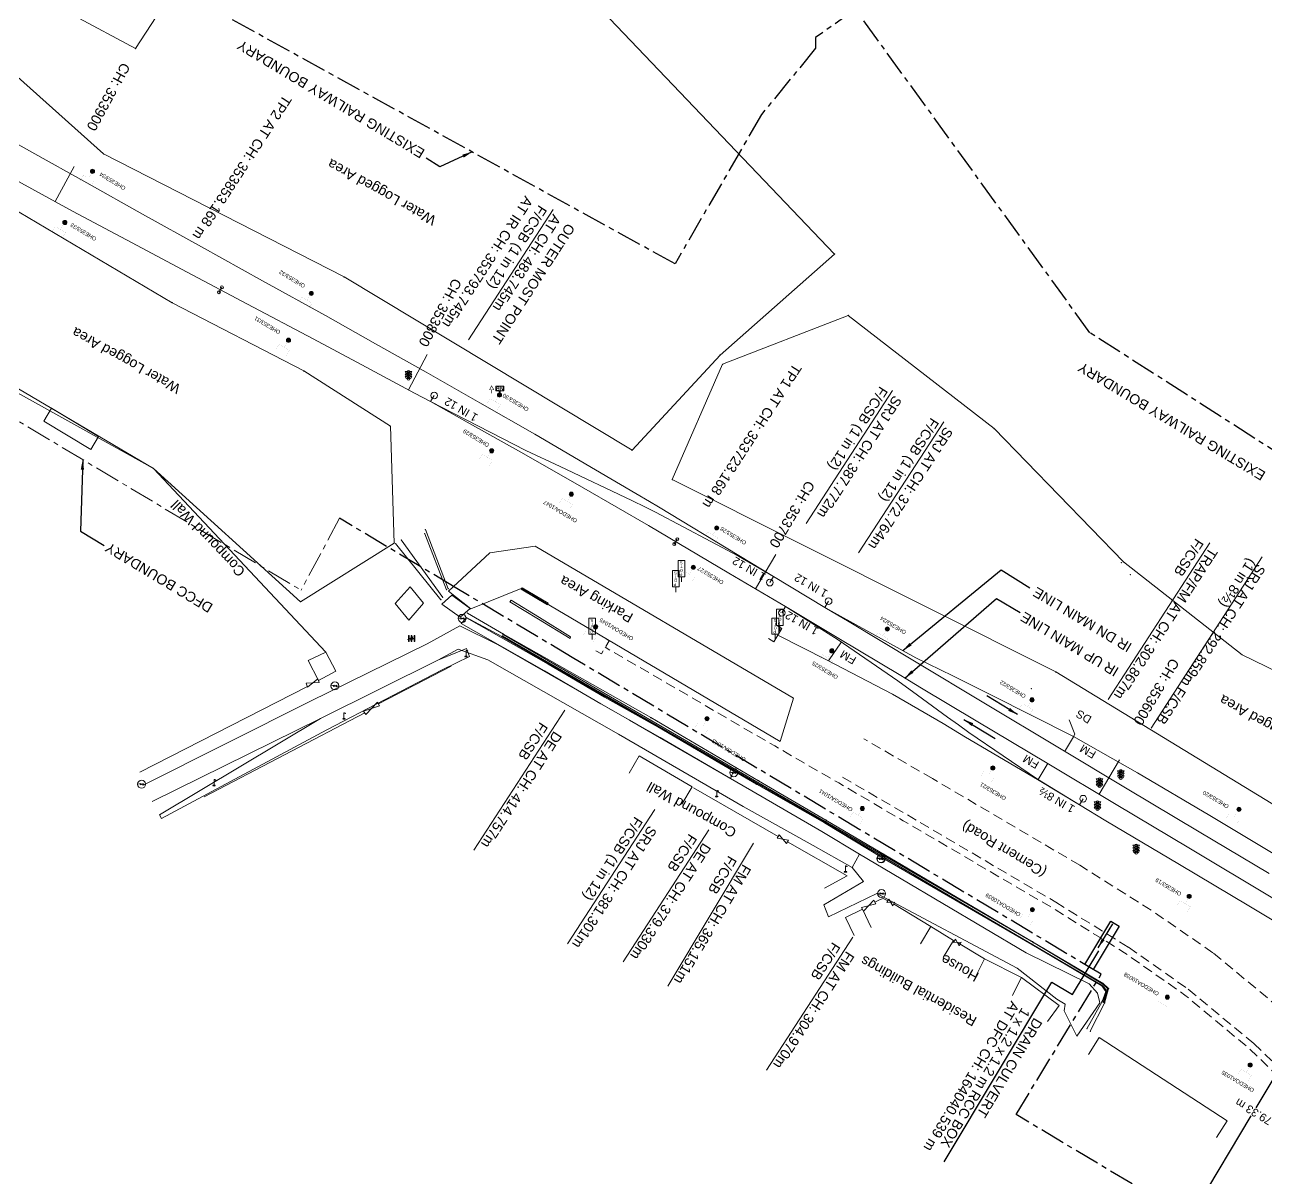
# Model space of a CAD drawing. Header units: metres. Extents: x 593168 to 611286, y 3401475 to 3412398.
# Drawn here: x 599346.1 to 599656.3, y 3408401 to 3408689.2 of the extents above; entities that cross this region are included whole.
import ezdxf
from ezdxf.enums import TextEntityAlignment as Align

# ---------------------------------------------------------------- set-up
doc = ezdxf.new("R2010")
doc.units = ezdxf.units.M
doc.header["$MEASUREMENT"] = 0
doc.linetypes.add('CENTER', pattern=[2, 1.25, -0.25, 0.25, -0.25])
doc.linetypes.add('DASHED', pattern=[0.75, 0.5, -0.25])
doc.layers.get('Defpoints').update_dxf_attribs({"lineweight": 0})
for name, color, linetype, lineweight in [('Compound Wall', 251, 'Continuous', 0), ('Culvert Parapet', 7, 'Continuous', 0), ('DFCC', 6, 'Continuous', 0), ('DFCC BOUNDARY', 6, 'CENTER', 0), ("DORAHA STN. SRJ's", 251, 'Continuous', 0), ('Drain Bottom', 5, 'Continuous', 0), ('Drain Top', 5, 'Continuous', 0), ('Electric Pole', 251, 'Continuous', 0), ('Exg track', 7, 'Continuous', 0), ("EXG. TP CH's", 7, 'Continuous', 0), ('Existing IR Chainage', 7, 'Continuous', 0), ('Existing IR Track', 7, 'Continuous', 0), ('Footpath', 251, 'Continuous', 0), ('Gate', 251, 'Continuous', 0), ('Govt buliding', 251, 'Continuous', 0), ('Lamp_Post', 251, 'Continuous', 0), ('Name Board', 251, 'Continuous', 0), ('OHE MAST', 8, 'Continuous', 0), ('OHE MAST TEXT', 8, 'Continuous', 0), ('Parking Area', 251, 'Continuous', 0), ('Residential Building Pucca', 251, 'Continuous', 0), ('Residential Building Semipucca', 251, 'Continuous', 0), ('SH.NOS', 251, 'Continuous', 0), ('Sign Board', 251, 'Continuous', 0), ('SRJ13A', 251, 'Continuous', 0), ('STOP', 251, 'Continuous', 0), ('Subroad Edge', 34, 'Continuous', 0), ('Text1', 251, 'Continuous', 0), ('Transformer', 251, 'Continuous', 0), ('Water Logged Area', 5, 'Continuous', 0), ('Wing Wall', 7, 'Continuous', 0)]:
    doc.layers.add(name, color=color, linetype=linetype, lineweight=lineweight)
doc.layers.add('DRAIN CULVERT', color=1, linetype='Continuous')
doc.layers.add('Existing Railway Boundary', color=7, linetype='CENTER')
doc.styles.add('CUT-FILL', font='cut-fill.shx', dxfattribs={"height": 2})
doc.styles.add('NB', font='swissbo.ttf', dxfattribs={"height": 1.5})
doc.styles.get("Standard").update_dxf_attribs({"font": 'arial.ttf'})
doc.styles.add('Style-Arial', font='arial.ttf')
doc.dimstyles.new('ISO-25', dxfattribs={"dimtxt": 2.5, "dimasz": 2.5, "dimexe": 1.25, "dimexo": 0.625, "dimtad": 1, "dimtxsty": 'Standard', "dimcen": 2.5, "dimadec": 0, "dimazin": 0, "dimtfac": 1, "dimtmove": 0, "dimatfit": 3, "dimfxl": 1, "dimarcsym": 0})
doc.dimstyles.get("Standard").update_dxf_attribs({"dimtxt": 2.5, "dimasz": 0.18, "dimexe": 0.18, "dimexo": 0.0625, "dimgap": 0.09, "dimtad": 0, "dimtih": 1, "dimtoh": 1, "dimdec": 3, "dimzin": 0, "dimdsep": 46, "dimtxsty": 'Standard', "dimcen": 0.09, "dimaunit": 1, "dimadec": 4, "dimazin": 0, "dimtfac": 1, "dimtdec": 3, "dimtofl": 0, "dimtmove": 0, "dimatfit": 3, "dimfxl": 1, "dimtolj": 1, "dimtzin": 0, "dimarcsym": 0})

# ---------------------------------------------------------------- blocks, each defined once
blk = doc.blocks.new('GT')
at = {"layer": 'Gate'}
for p, q in [((-0.5, -0.5), (-0.5, 0.5)), ((-0.5, 0.5), (0.5, -0.5)), ((0.5, 0.5), (0.5, -0.5))]:
    blk.add_line(p, q, dxfattribs=at)
blk.add_lwpolyline([(0.5, 0.5), (-0.5, -0.5)], dxfattribs=at)
blk = doc.blocks.new('EP')
blk.add_hatch(color=8).paths.add_polyline_path([(-0.21, -0.05), (-0.21, 0.16), (-0.93, -0.01), (-0.31, 0.07), (-0.31, -0.19), (0.31, 0), (0.31, -0.24), (0.94, -0.01), (0.41, -0.1), (0.43, 0.15)])
at = {"color": 8}
for p, q in [((-0.93, -0.01), (-0.21, 0.16)), ((-0.31, 0.07), (-0.93, -0.01)), ((-0.31, -0.19), (-0.31, 0.07)), ((0.31, 0), (-0.31, -0.19)), ((-0.21, 0.16), (-0.21, -0.05)), ((-0.21, -0.05), (0.43, 0.15)), ((0.31, -0.24), (0.31, 0)), ((0.43, 0.15), (0.41, -0.1)), ((0.94, -0.01), (0.31, -0.24)), ((0.41, -0.1), (0.94, -0.01))]:
    blk.add_line(p, q, dxfattribs=at)
blk.add_circle((0, 0), 1, dxfattribs=at)
blk = doc.blocks.new('LP')
for points in [[(0, 0), (0, 1.5)], [(0.25, 1.35), (0.44, 1.35)]]:
    blk.add_lwpolyline(points)
for centre, radius, start, end in [((0.07, 0.99), 0.519, 57.6425, 97.3165), ((0.34, 1.33), 0.094, 11.7012, 168.0476)]:
    blk.add_arc(centre, radius, start, end)
at = {"extrusion": (0, 0, -1)}
blk.add_ellipse((0, 0.01), major_axis=(0.308, 0), ratio=0.400495, dxfattribs=at)
blk.add_ellipse((0.35, 1.36), major_axis=(0.0017, 0.0438), ratio=0.461056, start_param=1.74022, end_param=4.575836)
blk = doc.blocks.new('NB')
for p, q in [((-0.98, 0.82), (-0.98, 1.98)), ((-0.98, 1.98), (0.98, 1.98)), ((-0.98, 0.82), (0.98, 0.82)), ((-0.13, 0.82), (-0.13, 0)), ((-0.13, 0), (0.13, 0)), ((0.13, 0.82), (0.13, 0)), ((0.98, 1.98), (0.98, 0.82))]:
    blk.add_line(p, q)
at = {"style": 'NB', "width": 1.025371}
blk.add_text('NB', height=0.988, rotation=180, dxfattribs=at).set_placement((0, 1.39), align=Align.MIDDLE)
blk = doc.blocks.new('SIG')
for color, points in [(1, [(-0.22, 0.42, 0.180295), (-0.01, 0.33, -0.00255), (0.01, 0.33, -0.00255), (0.02, 0.33, 0.180295), (0.23, 0.42, -0.002654), (0.25, 0.44, 0.184495), (0.33, 0.65, 1.000001), (-0.32, 0.65, 0.184495), (-0.24, 0.44, -0.002654)]), (2, [(0.23, -0.23, -0.002654), (0.25, -0.21, 0.184495), (0.33, 0.01, 1.000001), (-0.32, 0.01, 0.184495), (-0.24, -0.21, -0.002654), (-0.22, -0.23, 0.180295), (-0.01, -0.32, -0.00255), (0.01, -0.32, -0.00255), (0.02, -0.32, 0.180295)]), (3, [(0.23, -0.88, -0.002654), (0.25, -0.86, 0.184495), (0.33, -0.64, 1.000001), (-0.32, -0.64, 0.184495), (-0.24, -0.86, -0.002654), (-0.22, -0.88, 0.395599)])]:
    blk.add_hatch(color=color).paths.add_polyline_path(points)
for p, q in [((-0.31, 0.98), (-0.32, -0.9)), ((0.33, -0.9), (0.32, 0.98))]:
    blk.add_line(p, q)
for points in [[(-0.31, 0.98), (-0.81, 0.98, 0.198758), (-0.42, 0.41, 0.003814), (-0.31, 0.39, 0.003814)], [(-0.31, 0.33), (-0.81, 0.33, 0.198758), (-0.42, -0.23, 0.003727), (-0.32, -0.26, 0.003727)], [(0.32, 0.98), (0.82, 0.98, -0.198758), (0.44, 0.41, -0.003814), (0.32, 0.39, -0.003814)], [(0.32, 0.33), (0.82, 0.33, -0.198758), (0.44, -0.23, -0.003727), (0.33, -0.26, -0.003727)], [(-0.32, -0.32), (-0.81, -0.32, 0.198758), (-0.42, -0.88, 0.003639), (-0.32, -0.9)], [(0.33, -0.32), (0.82, -0.32, -0.198758), (0.44, -0.88, -0.003639), (0.33, -0.9)]]:
    blk.add_lwpolyline(points, format="xyb")
for centre, radius, start, end in [((0.01, 0.91), 0.324, 12.4049, 167.5951), ((0.01, 0.81), 0.357, 27.7578, 152.2422), ((0.01, -0.9), 0.324, 181.4572, 358.5428)]:
    blk.add_arc(centre, radius, start, end)
blk = doc.blocks.new('STOP')
at = {"layer": 'SRJ13A'}
blk.add_lwpolyline([(0.84, 5.38), (-0.84, 5.38), (-0.84, 1.32), (0.84, 1.32)], close=True, dxfattribs=at)
blk.add_lwpolyline([(0, 1.32), (0, 0)], dxfattribs=at)
at = {"layer": 'SRJ13A', "style": 'CUT-FILL'}
for s, p in [('O', (0.37, 3.27)), ('S', (0.27, 5.16)), ('T', (0.31, 4.2)), ('P', (0.13, 2.3))]:
    blk.add_text(s, height=0.739, rotation=180, dxfattribs=at).set_placement(p)
blk = doc.blocks.new('TRF')
blk.add_hatch(color=256).paths.add_polyline_path([(0.22, -0.04), (0.38, 0.42), (-0.98, -0.29), (0.02, 0.04), (-0.18, -0.39), (0.98, 0.09)])
for p, q in [((-0.69, 0.72), (-0.69, -0.72)), ((-0.52, 0.72), (-0.69, 0.72)), ((-0.52, -0.72), (-0.52, 0.72)), ((0, 0.72), (0, -0.72)), ((0.17, 0.72), (0, 0.72)), ((0.17, -0.72), (0.17, 0.72)), ((0.7, 0.72), (0.7, -0.72)), ((0.87, 0.72), (0.7, 0.72)), ((0.87, -0.72), (0.87, 0.72)), ((-0.69, -0.72), (-0.52, -0.72)), ((0, -0.72), (0.17, -0.72)), ((0.7, -0.72), (0.87, -0.72))]:
    blk.add_line(p, q)
blk.add_lwpolyline([(0.22, -0.04), (0.38, 0.42), (-0.98, -0.29), (0.02, 0.04), (-0.18, -0.39), (0.98, 0.09)], close=True)
blk = doc.blocks.new('TSB110')
at = {"layer": 'SH.NOS', "const_width": 0.132}
blk.add_lwpolyline([(-0.51, 0.84), (0.54, 0.84), (0, 1.85)], close=True, dxfattribs=at)
at = {"layer": 'SH.NOS', "const_width": 0.142}
blk.add_lwpolyline([(0, 0.84), (0, 0)], dxfattribs=at)
at = {"layer": 'SH.NOS', "style": 'CUT-FILL'}
blk.add_text('110', height=0.2, dxfattribs=at).set_placement((-0.23, 1.03))
blk = doc.blocks.new('OHE MAST')
h = blk.add_hatch(color=256)
h.dxf.hatch_style = 1
edge = h.paths.add_edge_path()
edge.add_arc((0, 0), 0.514, 0, 360)
at = {"const_width": 0.01}
for points in [[(1.5, 3.5), (1.5, 2), (-1.5, 2), (-1.5, 3.5)], [(0, 2), (0, 0)]]:
    blk.add_lwpolyline(points, dxfattribs=at)
blk.add_circle((0, 0), 0.514)
blk = doc.blocks.new('*D190')
at = {"layer": 'Defpoints', "color": 0, "linetype": 'ByBlock', "ltscale": 5, "transparency": 16777216}
for p in [(599677.84, 3408459.04), (599678.41, 3408458.7), (599637.79, 3408390.56)]:
    blk.add_point(p, dxfattribs=at)
at = {"layer": 'DFCC BOUNDARY', "color": 0, "linetype": 'ByBlock', "lineweight": -2, "ltscale": 5, "transparency": 16777216}
for p, q in [((599678.3, 3408458.76), (599677.73, 3408459.1)), ((599676.56, 3408456.89), (599653.7, 3408418.54)), ((599638.5, 3408393.04), (599652.52, 3408416.57)), ((599637.68, 3408390.62), (599637.11, 3408390.96))]:
    blk.add_line(p, q, dxfattribs=at)
at = {"layer": 'DFCC BOUNDARY', "color": 0, "linetype": 'ByBlock', "ltscale": 5, "transparency": 16777216}
for points in [[(599676.2, 3408457.1), (599676.92, 3408456.68), (599677.84, 3408459.04)], [(599638.14, 3408393.26), (599638.85, 3408392.83), (599637.22, 3408390.9)]]:
    blk.add_solid(points, dxfattribs=at)
at = {"layer": 'DFCC BOUNDARY', "color": 0, "linetype": 'ByBlock', "ltscale": 5, "transparency": 16777216, "insert": (599653.11, 3408417.56), "char_height": 2, "attachment_point": 5, "rotation": 149, "style": 'Style-Arial'}
blk.add_mtext('\\A1;79.33 m', dxfattribs=at)
blk = doc.blocks.new('TerminatorOpen_0.5')
at = {"color": 0, "linetype": 'ByBlock', "lineweight": -2}
for q in [(-1, 0.25), (-1, 0), (-1, -0.25)]:
    blk.add_line((0, 0), q, dxfattribs=at)

msp = doc.modelspace()

# ---------------------------------------------------------------- linework, layer by layer
at = {"layer": 'Compound Wall'}
for points in [[(599421.289, 3408532.4277, 261.9943), (599378.2519, 3408578.304, 261.2485), (599298.763, 3408625.1497, 261.0896)], [(599434.4887, 3408519.4588, 259.667), (599452.6433, 3408528.9043, 259.4891)], [(599374.8478, 3408502.4559, 259.685), (599416.7235, 3408523.8402, 260.1779)], [(599390.9104, 3408496.2703, 259.0442), (599431.0305, 3408517.2447, 259.668)], [(599534.3176, 3408486.3432, 259.9469), (599513.2021, 3408498.5283, 259.2391)], [(599536.675, 3408485.0229, 259.8979), (599551.582, 3408476.5278, 259.683), (599545.9157, 3408473.4537, 260.2808)], [(599558.5086, 3408469.9508, 259.854), (599559.8228, 3408470.6297, 259.555), (599560.5339, 3408470.8122, 259.3931), (599561.7134, 3408470.2708, 259.4031)], [(599563.1782, 3408469.4764, 259.0062), (599572.4361, 3408463.8165, 260.4688)], [(599579.3593, 3408459.6951, 259.754), (599585.8961, 3408455.7455, 259.815)]]:
    msp.add_polyline3d(points, dxfattribs=at)
at = {"layer": 'Culvert Parapet'}
msp.add_polyline3d([(599457.3562, 3408543.3419, 258.2174), (599454.8873, 3408541.1358, 258.1305), (599450.2965, 3408544.4249, 258.1495), (599452.7663, 3408546.6318, 258.1495)], close=True, dxfattribs=at)
at = {"layer": 'DFCC BOUNDARY', "ltscale": 5}
for p in [(599115.1914, 3408727.3307), (599424.7618, 3408565.8749)]:
    msp.add_line(p, (599415.1303, 3408547.8723), dxfattribs=at)
at = {"layer": "DORAHA STN. SRJ's", "lineweight": 13, "flags": 128}
for points in [[(599478.1216, 3408643.0205), (599456.9502, 3408610.4137)], [(599562.9073, 3408597.8052), (599541.3243, 3408564.5646)], [(599575.6877, 3408589.9485), (599554.4388, 3408557.2223)], [(599655.2946, 3408556.1978), (599627.4918, 3408513.3779)], [(599503.5236, 3408493.112), (599481.709, 3408459.5146)], [(599516.9835, 3408488.0133), (599495.5631, 3408455.023)], [(599552.9901, 3408461.2268), (599531.3851, 3408427.9522)]]:
    msp.add_lwpolyline(points, dxfattribs=at)
for points, elevation in [([(599642.1904, 3408559.7247), (599616.7911, 3408520.6063)], 260.8817), ([(599528.1334, 3408484.6446), (599506.8007, 3408448.9802)], 261.261)]:
    msp.add_lwpolyline(points, dxfattribs=dict(at, elevation=elevation))
at = {"layer": "DORAHA STN. SRJ's", "color": 88, "lineweight": 13, "flags": 128}
msp.add_lwpolyline([(599480.9936, 3408517.8819), (599458.3013, 3408482.9327)], dxfattribs=at)
at = {"layer": 'Drain Bottom'}
for points in [[(599440.1471, 3408560.4473, 258.5663), (599450.5452, 3408546.0942, 257.9595)], [(599451.4745, 3408548.0107, 257.9455), (599446.0162, 3408561.9783, 258.7593)], [(599465.3724, 3408536.4462, 257.5306), (599545.9579, 3408489.8645, 257.5786), (599597.8702, 3408459.3797, 257.6846), (599615.2453, 3408449.1306, 257.6836), (599616.4788, 3408447.8457, 257.5966), (599615.4898, 3408444.9991, 257.6146)], [(599615.6846, 3408444.8951, 257.6226), (599616.6668, 3408448.2482, 257.8825), (599615.4202, 3408449.4738, 257.7426), (599598.0821, 3408459.8205, 257.6916), (599465.5885, 3408536.8122, 257.4906)]]:
    msp.add_polyline3d(points, dxfattribs=at)
for p in [(599440.147, 3408560.447, 258.566), (599446.016, 3408561.978, 258.759), (599451.474, 3408548.011, 257.946), (599450.545, 3408546.094, 257.96), (599465.372, 3408536.446, 257.531), (599465.588, 3408536.812, 257.491), (599545.958, 3408489.865, 257.579), (599546.257, 3408490.135, 257.604), (599597.87, 3408459.38, 257.685), (599598.082, 3408459.82, 257.692), (599615.245, 3408449.131, 257.684), (599615.42, 3408449.474, 257.743), (599616.479, 3408447.846, 257.597), (599616.667, 3408448.248, 257.883), (599615.49, 3408444.999, 257.615), (599615.685, 3408444.895, 257.623)]:
    msp.add_point(p, dxfattribs=at)
at = {"layer": 'DRAIN CULVERT'}
msp.add_lwpolyline([(599613.0377, 3408453.1291), (599610.9779, 3408454.361), (599617.444, 3408465.181), (599619.5037, 3408463.9492)], close=True, dxfattribs=at)
msp.add_lwpolyline([(599575.8413, 3408405.0484), (599602.6972, 3408449.9543), (599607.8839, 3408446.8524), (599614.4061, 3408457.758)], dxfattribs=at)
at = {"layer": 'Drain Top'}
for points in [[(599446.1773, 3408563.0495, 259.3271), (599451.8883, 3408548.2647, 258.0275)], [(599450.0608, 3408545.5076, 258.2284), (599438.7473, 3408559.5484, 259.0132)], [(599611.4744, 3408438.2826, 258.3564), (599615.2617, 3408445.1461, 258.1854), (599616.1695, 3408447.6233, 258.2734), (599615.158, 3408449.0627, 258.1405), (599597.7171, 3408459.3518, 258.1575), (599560.2511, 3408481.1239, 258.2284), (599545.8711, 3408489.7951, 257.9055), (599528.89, 3408499.3803, 258.3194), (599501.6509, 3408515.2126, 258.3454), (599465.3162, 3408536.3334, 258.1105), (599456.1652, 3408541.2618, 258.2564)], [(599456.706, 3408542.161, 258.2684), (599465.667, 3408536.924, 258.1455), (599502.479, 3408516.0425, 258.3214), (599529.4195, 3408500.291, 258.3414), (599546.243, 3408490.4387, 258.1495), (599597.9108, 3408460.0321, 258.1645), (599615.5205, 3408449.6252, 258.2264), (599616.87, 3408448.3542, 258.2774), (599615.8763, 3408444.7204, 258.1784), (599612.3091, 3408437.6894, 258.3424)]]:
    msp.add_polyline3d(points, dxfattribs=at)
for p in [(599446.177, 3408563.05, 259.327), (599438.747, 3408559.548, 259.013), (599451.888, 3408548.265, 258.027), (599450.061, 3408545.508, 258.228), (599456.165, 3408541.262, 258.256), (599456.706, 3408542.161, 258.268), (599465.316, 3408536.333, 258.11), (599465.667, 3408536.924, 258.145), (599502.479, 3408516.043, 258.321), (599501.651, 3408515.213, 258.345), (599528.89, 3408499.38, 258.319), (599529.419, 3408500.291, 258.341), (599545.871, 3408489.795, 257.906), (599546.243, 3408490.439, 258.149), (599560.743, 3408481.877, 258.243), (599560.251, 3408481.124, 258.228), (599597.717, 3408459.352, 258.157), (599597.911, 3408460.032, 258.164), (599615.158, 3408449.063, 258.14), (599615.521, 3408449.625, 258.226), (599616.87, 3408448.354, 258.277), (599615.262, 3408445.146, 258.185), (599615.876, 3408444.72, 258.178), (599616.169, 3408447.623, 258.273), (599611.474, 3408438.283, 258.356), (599612.309, 3408437.689, 258.342)]:
    msp.add_point(p, dxfattribs=at)
at = {"layer": 'Exg track'}
for p, q in [((599447.44, 3408594.9946), (599448.3647, 3408596.549)), ((599533.1528, 3408551.336), (599532.2281, 3408549.7816)), ((599546.0093, 3408543.5945), (599546.934, 3408545.1489)), ((599536.1728, 3408543.7746), (599535.2481, 3408542.2202)), ((599609.6002, 3408494.2352), (599610.5249, 3408495.7896))]:
    msp.add_line(p, q, dxfattribs=at)
at = {"layer": 'Exg track', "const_width": 0.3, "elevation": 261.261}
msp.add_lwpolyline([(599546.8943, 3408530.2287), (599550.1152, 3408534.9192)], dxfattribs=at)
at = {"layer": 'Exg track'}
msp.add_lwpolyline([(599607.7693, 3408510.724), (599608.441, 3408511.8751), (599607.0391, 3408515.5086)], dxfattribs=at)
at = {"layer": 'Exg track', "const_width": 0.3}
for points in [[(599608.1331, 3408511.2838), (599605.9439, 3408507.6302)], [(599599.2944, 3408500.598), (599601.6603, 3408504.5488)]]:
    msp.add_lwpolyline(points, dxfattribs=at)
at = {"layer": 'Exg track'}
for centre in [(599448.3647, 3408596.549), (599532.2281, 3408549.7816), (599546.934, 3408545.1489), (599535.2481, 3408542.2202), (599610.5249, 3408495.7896)]:
    msp.add_circle(centre, 0.8325, dxfattribs=at)
at = {"layer": "EXG. TP CH's", "color": 7, "lineweight": 0, "flags": 128}
for points in [[(599394.6081, 3408622.3555), (599395.3491, 3408623.5488)], [(599508.3546, 3408559.4097), (599509.0956, 3408560.603)]]:
    msp.add_lwpolyline(points, dxfattribs=at)
at = {"layer": "EXG. TP CH's", "color": 7, "lineweight": 0}
for centre in [(599394.6081, 3408622.3555), (599395.3491, 3408623.5488), (599508.3546, 3408559.4097), (599509.0956, 3408560.603)]:
    msp.add_circle(centre, 0.375, dxfattribs=at)
at = {"layer": 'Existing IR Chainage', "color": 7, "linetype": 'Continuous', "lineweight": 13, "flags": 128}
for points in [[(599358.477, 3408653.7952), (599353.6908, 3408645.015)], [(599446.6472, 3408606.7814), (599441.9299, 3408597.964)], [(599533.7407, 3408556.8178), (599528.6614, 3408548.2038)], [(599619.6175, 3408505.4674), (599614.4877, 3408496.8834)]]:
    msp.add_lwpolyline(points, dxfattribs=at)
at = {"layer": 'Existing IR Track', "color": 0, "lineweight": 15, "flags": 128}
for points in [[(599656.9633, 3408477.1015), (599639.5278, 3408487.5411), (599621.5529, 3408498.2775), (599604.1675, 3408508.6946), (599586.1057, 3408519.5198), (599568.3773, 3408530.1666), (599552.0719, 3408539.9833), (599546.0093, 3408543.5945), (599533.1528, 3408551.336), (599524.5219, 3408556.5784), (599504.4404, 3408568.6848), (599502.2009, 3408570.0191), (599498.7578, 3408572.0834), (599488.677, 3408577.9954), (599473.5497, 3408586.8669), (599459.7562, 3408594.7344), (599446.396, 3408602.4029), (599433.7316, 3408609.4826), (599421.2026, 3408616.5346), (599405.4988, 3408625.2284), (599390.223, 3408633.6853), (599375.548, 3408641.8545), (599361.5718, 3408649.6346), (599347.8801, 3408657.3091), (599335.1896, 3408664.4232)], [(599657.8892, 3408470.9373), (599636.9148, 3408483.4769), (599618.7707, 3408494.3239), (599601.5212, 3408504.632), (599583.8092, 3408515.2386), (599570.1115, 3408523.4322), (599567.1023, 3408525.26), (599564.942, 3408526.541), (599549.4772, 3408535.8165), (599536.1728, 3408543.7746), (599522.0191, 3408552.1205), (599501.8965, 3408564.057), (599485.7512, 3408573.3783), (599470.8212, 3408581.997), (599456.663, 3408589.8676), (599447.44, 3408594.9946), (599443.4762, 3408597.1367), (599430.3481, 3408604.1604), (599418.1278, 3408610.6984), (599401.7684, 3408619.3581), (599386.6887, 3408627.3403), (599371.485, 3408635.4619), (599358.0551, 3408642.636), (599343.5804, 3408650.5262)]]:
    msp.add_lwpolyline(points, dxfattribs=at)
at = {"layer": 'Existing IR Track', "color": 0, "flags": 128}
for points in [[(599533.1528, 3408551.336), (599524.406, 3408556.3838), (599503.6953, 3408567.3802), (599501.1456, 3408568.6038), (599497.788, 3408570.3163), (599479.8385, 3408578.7865), (599471.3208, 3408582.8094), (599447.44, 3408594.9946)], [(599609.6002, 3408494.2352), (599599.1521, 3408500.6859), (599581.9698, 3408512.3616), (599579.3829, 3408514.2282), (599576.6133, 3408516.1948), (599569.1561, 3408521.6902), (599564.1977, 3408525.2489), (599549.315, 3408535.4687), (599536.1728, 3408543.7746)], [(599659.6814, 3408481.0884), (599642.1912, 3408491.5622), (599624.0845, 3408502.2807), (599608.1052, 3408511.2996), (599587.5033, 3408521.7312), (599577.9487, 3408526.455), (599568.744, 3408531.007), (599546.0093, 3408543.5945)], [(599531.906, 3408535.826), (599533.2458, 3408535.0233), (599535.2177, 3408538.3145), (599533.8779, 3408539.1172)], [(599668.3966, 3408459.0797), (599651.8966, 3408469.004), (599634.5941, 3408479.3377), (599616.2299, 3408490.2593), (599609.6002, 3408494.2352), (599599.1097, 3408500.6146), (599581.1574, 3408511.1743), (599575.542, 3408514.5524), (599562.9181, 3408521.911), (599546.3897, 3408530.4906), (599534.2317, 3408536.6689)]]:
    msp.add_lwpolyline(points, dxfattribs=at)
at = {"layer": 'Existing IR Track', "color": 0, "linetype": 'DASHED', "ltscale": 5, "flags": 128}
for points in [[(599488.8092, 3408532.7667), (599490.1489, 3408531.964), (599492.1208, 3408535.2552), (599490.7811, 3408536.0579)], [(600300.9941, 3408082.3917), (600280.6872, 3408091.1888), (600278.194, 3408092.197), (600275.4645, 3408093.2597), (600259.8356, 3408100.2013), (600244.9725, 3408108.5287), (600217.7499, 3408124.797), (600195.4514, 3408138.2511), (600177.9328, 3408148.4846), (600159.1489, 3408158.3834), (600139.3863, 3408168.0445), (600121.5005, 3408176.271), (600103.4945, 3408184.3792), (600085.5503, 3408192.4555), (600068.2262, 3408200.1721), (600044.0212, 3408211.0553), (600024.1862, 3408220.0175), (600004.0911, 3408229.1691), (599986.1424, 3408237.2709), (599968.0807, 3408245.4461), (599948.2324, 3408254.4952), (599909.4774, 3408276.0415), (599891.8619, 3408285.7167), (599873.0778, 3408294.3827), (599855.3291, 3408302.1459), (599838.3999, 3408309.725), (599821.0558, 3408317.7999), (599803.6602, 3408326.1886), (599786.4958, 3408334.8279), (599768.6698, 3408343.7482), (599750.442, 3408353.5777), (599744.6879, 3408357.0053), (599724.0956, 3408370.2137), (599704.7053, 3408384.0115), (599686.8914, 3408399.2996), (599669.2958, 3408416.597), (599652.1152, 3408433.2776), (599635.9553, 3408446.7247), (599620.8413, 3408457.3073), (599602.7895, 3408468.5208), (599565.5836, 3408490.2766), (599549.4534, 3408499.7086), (599533.478, 3408508.9593), (599491.1348, 3408533.6096)]]:
    msp.add_lwpolyline(points, dxfattribs=at)
at = {"layer": 'Existing Railway Boundary', "ltscale": 5}
for points in [[(600068.3432, 3408361.2078), (600130.6112, 3408459.8878), (599836.1292, 3408634.1143), (599768.1577, 3408518.5779), (599661.815, 3408580.4349), (599612.2027, 3408612.2329), (599553.6452, 3408693.0476), (599543.655, 3408685.9527), (599543.655, 3408683.2921), (599530.154, 3408666.7376), (599508.5547, 3408629.4251), (598272.8019, 3409311.3517), (598226.2603, 3409339.3887), (598151.2488, 3409384.2728), (597917.699, 3409525.8316), (597735.9935, 3409630.0193), (597672.2472, 3409669.316)], [(599936.2222, 3408204.7154), (599918.8408, 3408185.4773), (599771.2804, 3408274.0123), (599785.0232, 3408302.5983), (599708.5849, 3408348.2622), (599593.7586, 3408416.8589), (599615.059, 3408451.9179), (599554.734, 3408488.0427), (599482.8847, 3408531.0687), (599453.6679, 3408548.5649), (599424.7618, 3408565.8749)]]:
    msp.add_lwpolyline(points, dxfattribs=at)
at = {"layer": 'Footpath'}
for points in [[(599455.1327, 3408539.5576, 258.0385), (599456.4526, 3408540.9512, 257.9955), (599476.8728, 3408529.4358, 257.8985), (599490.9425, 3408521.1497, 257.8705), (599505.6525, 3408512.9396, 257.9525), (599523.1662, 3408502.6273, 258.0235), (599522.4525, 3408500.8116, 257.9525), (599504.8241, 3408511.0563, 257.9735), (599490.064, 3408519.4532, 257.9855), (599475.9669, 3408527.7416, 257.9595)], [(599379.7298, 3408491.7236, 258.0945), (599420.0024, 3408515.8166, 257.9755), (599449.3132, 3408530.4111, 257.9685), (599456.4339, 3408533.2893, 257.9745), (599457.1988, 3408531.2878, 258.0625), (599450.4167, 3408527.9522, 257.9655), (599421.5819, 3408513.0243, 257.9885), (599380.2541, 3408490.8484, 258.0735)], [(599546.9215, 3408466.2855, 257.8955), (599558.9834, 3408472.1104, 258.0325), (599594.0446, 3408453.4293, 258.0925), (599603.9488, 3408445.7338, 258.0715), (599606.0499, 3408444.4638, 258.1085), (599605.7934, 3408442.8143, 258.1095), (599608.9696, 3408436.4799, 258.0965), (599614.6808, 3408444.7601, 257.9925), (599614.0898, 3408447.2126, 258.0195), (599611.9955, 3408449.4884, 258.0425), (599596.2739, 3408457.3038, 258.1235), (599554.6393, 3408481.9014, 258.0145), (599552.8278, 3408478.6307, 258.0405), (599555.6709, 3408475.0931, 258.0345), (599545.7212, 3408469.2826, 257.8845)]]:
    msp.add_polyline3d(points, close=True, dxfattribs=at)
at = {"layer": 'Govt buliding'}
msp.add_polyline3d([(599442.0114, 3408540.4354, 260.2878), (599445.7284, 3408544.6179, 260.3128), (599442.3884, 3408548.7448, 260.4708), (599438.6713, 3408544.5622, 260.4708)], close=True, dxfattribs=at)
at = {"layer": 'Parking Area'}
msp.add_polyline3d([(599451.965, 3408547.6284, 258.2194), (599457.5473, 3408543.2176, 258.2144), (599470.1478, 3408548.3368, 258.4894), (599534.8024, 3408510.0624, 258.8503), (599538.1948, 3408520.8829, 258.6333), (599473.6157, 3408558.8839, 258.5663), (599462.2747, 3408557.2154, 258.6353), (599451.965, 3408547.6284, 258.2194)], dxfattribs=at)
at = {"layer": 'Residential Building Pucca'}
msp.add_polyline3d([(599352.7835, 3408593.3376, 265.0464), (599364.4841, 3408586.283, 264.9085), (599362.5613, 3408583.0622, 264.9745), (599350.8601, 3408590.1172, 264.9745)], close=True, dxfattribs=at)
for points in [[(599497.0702, 3408502.1657, 261.8784), (599499.5974, 3408506.4783, 261.8784), (599512.8287, 3408498.7249, 260.1609), (599510.3015, 3408494.4122, 260.1609)], [(599553.3273, 3408461.6119, 260.8307), (599551.1633, 3408466.1177, 260.8307), (599555.3818, 3408468.1436, 260.8787), (599557.5457, 3408463.6377, 260.8787)], [(599569.8633, 3408459.531, 260.4688), (599572.4361, 3408463.8165, 260.4688), (599578.1564, 3408460.3823, 260.4888), (599575.5836, 3408456.0967, 260.4888)], [(599583.6441, 3408451.283, 259.815), (599585.8961, 3408455.7455, 259.815), (599595.0879, 3408451.107, 262.6921), (599592.836, 3408446.6444, 262.6921)], [(599592.8738, 3408446.7192, 262.6921), (599595.0884, 3408451.1079, 262.6911), (599604.5692, 3408444.1494, 262.5842), (599601.6116, 3408440.1197, 262.5842)], [(599611.8374, 3408431.8914, 260.1489), (599614.5623, 3408436.0819, 260.1489), (599646.5445, 3408415.2845, 262.4272), (599643.8195, 3408411.094, 262.4272)]]:
    msp.add_polyline3d(points, dxfattribs=at)
at = {"layer": 'Residential Building Semipucca'}
msp.add_polyline3d([(599421.289, 3408532.4277, 261.9943), (599423.7859, 3408527.6183, 260.3768), (599419.4772, 3408525.2871, 260.1399), (599416.8714, 3408530.3061, 260.1399)], close=True, dxfattribs=at)
at = {"layer": 'Subroad Edge', "color": 88, "linetype": 'DASHED', "ltscale": 5}
for points in [[(599659.4551, 3408443.6351), (599642.9627, 3408457.2755), (599627.5012, 3408467.9582), (599609.6979, 3408479.1629), (599572.8723, 3408500.8047), (599555.7324, 3408510.7522)], [(599550.4214, 3408501.1523), (599566.6123, 3408491.7216), (599603.6963, 3408469.9173), (599621.8631, 3408458.6601), (599636.7971, 3408448.1564), (599653.1923, 3408434.5979), (599670.6024, 3408417.7067)]]:
    msp.add_lwpolyline(points, dxfattribs=at)
at = {"layer": 'Subroad Edge'}
for points in [[(599375.6489, 3408499.1285, 258.1415), (599417.3082, 3408520.1066, 258.0625), (599446.6537, 3408534.4992, 258.1045), (599454.755, 3408538.9406, 258.0365), (599464.1846, 3408534.3462, 258.0005), (599497.1797, 3408515.385, 258.0345), (599527.7427, 3408497.768, 258.0985), (599545.2144, 3408487.5516, 258.0285), (599554.6393, 3408481.9014, 258.0145)], [(599377.9425, 3408495.095, 258.0985), (599420.0231, 3408515.8315, 257.9765), (599449.3132, 3408530.4111, 257.9685), (599454.3727, 3408533.1673, 257.9645), (599461.7642, 3408530.4966, 257.9945), (599494.4107, 3408511.8804, 258.0335), (599525.5541, 3408493.8046, 258.0285), (599543.0956, 3408484.0783, 258.0445), (599552.8278, 3408478.6307, 258.0405)]]:
    msp.add_polyline3d(points, dxfattribs=at)
at = {"layer": 'Water Logged Area'}
msp.add_polyline3d([(599430.3712, 3408770.0865, 258.5253), (599464.1221, 3408720.2058, 258.8792), (599548.4349, 3408631.8612, 258.4804), (599519.823, 3408606.6294, 257.3197), (599497.8158, 3408582.8559, 258.4134), (599425.888, 3408626.166, 257.6396), (599365.8019, 3408656.9002, 259.1812), (599333.0771, 3408686.1248, 260.2049), (599343.2697, 3408699.6878, 258.2714), (599373.7795, 3408683.2255, 258.2204)], close=True, dxfattribs=at)
for points in [[(599292.5385, 3408625.9591, 260.4068), (599286.4986, 3408635.468, 260.0999), (599308.645, 3408663.6695, 261.8954), (599382.9246, 3408619.7282, 258.7943), (599415.8, 3408602.6764, 259.1092), (599437.4593, 3408588.8444, 260.8227), (599438.4054, 3408559.6525, 258.9892), (599414.9679, 3408545.0183, 261.0696), (599378.2519, 3408578.304, 261.2485), (599292.5385, 3408625.9591, 260.4068)], [(599603.6667, 3408527.4479, 256.6539), (599507.8505, 3408575.5201, 257.9755), (599520.461, 3408604.3637, 257.0678), (599551.8349, 3408616.5466, 258.4284), (599588.2706, 3408588.2605, 258.1355), (599620.6015, 3408554.9479, 256.5389), (599650.2512, 3408531.748, 258.7023), (599742.9391, 3408486.7, 255.9491), (599738.2159, 3408454.3055, 256.7299), (599671.1601, 3408486.355, 256.415), (599603.6667, 3408527.4479, 256.6539)]]:
    msp.add_polyline3d(points, dxfattribs=at)
for p in [(599373.78, 3408683.226, 258.22), (599365.802, 3408656.9, 259.181), (599548.435, 3408631.861, 258.48), (599425.88, 3408626.131, 257.643), (599382.925, 3408619.728, 258.794), (599551.835, 3408616.547, 258.428), (599519.823, 3408606.629, 257.32), (599520.461, 3408604.364, 257.068), (599415.8, 3408602.676, 259.109), (599437.459, 3408588.844, 260.823), (599588.271, 3408588.261, 258.135), (599497.816, 3408582.856, 258.413), (599378.252, 3408578.304, 261.249), (599507.85, 3408575.52, 257.976), (599438.405, 3408559.653, 258.989), (599620.051, 3408554.803, 256.695), (599620.601, 3408554.948, 256.539), (599622.339, 3408551.739, 256.5), (599414.968, 3408545.018, 261.07), (599650.251, 3408531.748, 258.702), (599603.667, 3408527.448, 256.654), (599597.549, 3408523.314, 258.172)]:
    msp.add_point(p, dxfattribs=at)
at = {"layer": 'Wing Wall'}
for points in [[(599470.111, 3408548.1433, 258.4944), (599470.3903, 3408548.5088, 258.5113), (599476.8809, 3408544.6481, 259.618), (599476.7048, 3408544.2592, 259.632)], [(599467.2877, 3408544.953, 258.3494), (599467.6544, 3408545.3532, 258.4374), (599474.7338, 3408541.0454, 259.575), (599482.4726, 3408536.2202, 259.4941), (599482.369, 3408535.7951, 259.573), (599474.4668, 3408540.6484, 259.545)]]:
    msp.add_polyline3d(points, close=True, dxfattribs=at)

# ---------------------------------------------------------------- block references
at = {"layer": 'Electric Pole', "xscale": 0.9997078269552191, "yscale": 0.9997078269552191, "zscale": 0.9997078269552191}
for p in [(599455.3804, 3408540.8539, 259.638), (599423.5762, 3408523.98, 260.0359), (599523.2504, 3408502.2868, 260.7387), (599375.2811, 3408499.4099, 260.6397), (599559.9543, 3408480.8131, 261.5954), (599560.0525, 3408480.7558, 260.7857), (599560.1586, 3408472.0817, 260.4398)]:
    msp.add_blockref('EP', p, dxfattribs=at)
at = {"layer": 'Gate'}
for p, xscale, yscale, zscale, rotation in [((599418.028, 3408524.7247, 156.3202), 3.108952151133483, 0.9997078268772505, 3.108952151133483, 21.3120825912494), ((599432.7596, 3408518.3518, 156.3202), 4.106354873856295, 0.9997078268772505, 4.106354873856295, 32.31208259599093), ((599535.4963, 3408485.6831, 156.3202), 2.70193932691722, 0.9997078268772505, 2.70193932691722, 330.3120825916699), ((599556.9452, 3408469.0472, 156.3202), 3.611531937774291, 0.9997078268772511, 3.611531937774291, 30.31208259387228), ((599562.4458, 3408469.8736, 156.3202), 1.666318931917983, 0.9997078268772501, 1.666318931917983, 331.3120825915768), ((599579.0847, 3408459.8787, 156.3202), 1.658843370344494, 0.9997078268772505, 1.658843370344494, 331.3120825997976)]:
    msp.add_blockref('GT', p, dxfattribs=dict(at, xscale=xscale, yscale=yscale, zscale=zscale, rotation=rotation))
at = {"layer": 'Lamp_Post', "xscale": 0.9997078269552191, "yscale": 0.9997078269552191, "zscale": 0.9997078269552191}
for p in [(599456.3359, 3408531.3366, 259.586), (599425.8281, 3408515.7531, 259.9099), (599393.3996, 3408499.0635, 260.1549), (599518.9885, 3408496.3074, 260.2928), (599551.1552, 3408477.5108, 260.7187)]:
    msp.add_blockref('LP', p, dxfattribs=at)
at = {"layer": 'Name Board', "xscale": 0.9997078269552191, "yscale": 0.9997078269552191, "zscale": 0.9997078269552191}
msp.add_blockref('NB', (599464.7783, 3408596.8609, 263.7708), dxfattribs=at)
at = {"layer": 'OHE MAST', "rotation": 149.0208306544456}
for p in [(599363.006, 3408652.5428), (599356.1191, 3408639.7763), (599417.6752, 3408622.04), (599411.9819, 3408610.347), (599464.7016, 3408596.6413), (599462.7504, 3408582.7181), (599482.6641, 3408571.8845), (599518.9786, 3408563.4504), (599513.1243, 3408553.615), (599488.7355, 3408538.7432), (599561.6005, 3408538.1794), (599547.7498, 3408532.7212), (599597.751, 3408520.4757), (599516.5592, 3408515.768), (599587.9734, 3408503.4818), (599555.3549, 3408493.3417), (599649.4552, 3408493.1284), (599637.0229, 3408471.3648), (599597.8511, 3408468.0702), (599631.5743, 3408446.1902), (599652.2694, 3408429.2245)]:
    msp.add_blockref('OHE MAST', p, dxfattribs=at)
at = {"layer": 'Sign Board', "xscale": 0.9997078269552191, "yscale": 0.9997078269552191, "zscale": 0.9997078269552191}
for name, p in [('SIG', (599441.947, 3408601.5718, 262.7261)), ('TSB110', (599462.7372, 3408597.1156, 263.5539)), ('SIG', (599614.6217, 3408499.7698, 261.1316)), ('SIG', (599619.9244, 3408501.8036, 260.9406)), ('SIG', (599614.1103, 3408494.0205, 261.6004)), ('SIG', (599623.7813, 3408483.1708, 260.5338))]:
    msp.add_blockref(name, p, dxfattribs=at)
at = {"layer": 'STOP', "xscale": 0.9997078269552191, "yscale": 0.9997078269552191, "zscale": 0.9997078269552191}
for p in [(599510.2001, 3408549.9406, 261.7954), (599508.7352, 3408547.4053, 261.7814), (599487.8717, 3408535.5501, 258.4824), (599533.6192, 3408535.556, 261.5455), (599534.7734, 3408537.7265, 261.4355)]:
    msp.add_blockref('STOP', p, dxfattribs=at)
at = {"layer": 'Transformer', "xscale": 0.9997078269552191, "yscale": 0.9997078269552191, "zscale": 0.9997078269552191}
msp.add_blockref('TRF', (599442.6711, 3408535.8153, 260.2109), dxfattribs=at)

# ---------------------------------------------------------------- texts
at = {"layer": 'DFCC', "linetype": 'Continuous', "ltscale": 5}
msp.add_text('DFCC BOUNDARY', height=2.5, rotation=149, dxfattribs=at).set_placement((599367.2036, 3408559.9295, 613.7163), align=Align.RIGHT)
at = {"layer": "DORAHA STN. SRJ's", "lineweight": 13, "char_height": 2.5, "attachment_point": 4, "line_spacing_factor": 0.648, "style": 'Style-Arial'}
for s, insert, width, rotation in [('\\pxsm1;OUTER MOST POINT AT CH: 483.745m F/CSB (1 in 12)\\PAT IR CH: 353793.745m', (599477.3883, 3408642.5031), 38.520731, 237.004561), ('\\pxsm1;SRJ AT CH: 387.772m F/CSB (1 in 12)', (599562.2546, 3408597.4119), 38.244206, 237.004561), ('\\pxsm1;SRJ AT CH: 372.764m F/CSB (1 in 12)', (599575.0351, 3408589.5552), 38.106832, 237.004561), ('\\pxsm1;TRAP/FM AT CH: 302.867m F/CSB', (599641.4571, 3408559.2072, 260.8817), 48.267487, 237.004561), ('SRJ AT CH: 292.859m F/CSB (1 in 8½)', (599653.7425, 3408554.8764), 48.267487, 237.004561), ('\\pxsm1;{\\C88;DE AT CH: 414.757m F/CSB}', (599477.6287, 3408513.3115), 41.02848, 237.004561), ('\\pxsm1;SRJ AT CH: 381.301m F/CSB (1 in 12)', (599501.0364, 3408489.8933), 38.705719, 237.004561), ('\\pxsm1;DE AT CH: 379.330m F/CSB ', (599514.8905, 3408485.4018), 35.082825, 237.004561), ('\\pxsm1;FM AT CH: 365.151m F/CSB', (599524.8307, 3408480.031), 34.182232, 239.114245), ('\\pxsm1;FM AT CH: 304.970m F/CSB', (599550.7126, 3408458.3309), 34.84786, 237.004561)]:
    msp.add_mtext(s, dxfattribs=dict(at, insert=insert, width=width, rotation=rotation))
at = {"layer": 'DRAIN CULVERT'}
for s, p in [('AT DFC CH: 164040.539 m', (599592.5678, 3408445.4146)), ('1 x 1.2 x 1.2 m RCC BOX', (599595.2606, 3408443.7316)), ('DRAIN CULVERT', (599598.3089, 3408441.2522))]:
    msp.add_text(s, height=2.5, rotation=239.078361, dxfattribs=at).set_placement(p)
at = {"layer": 'Exg track'}
for s, p in [('1 IN 12', (599459.507, 3408591.6334, 174.9735)), ('1 IN 12', (599531.4375, 3408551.8187, 174.9735)), ('1 IN 12', (599546.9342, 3408547.6447, 174.9735)), ('1 IN 12', (599544.643, 3408538.249, 174.9735)), ('FM', (599554.0403, 3408530.9583, -520.9573)), ('DS', (599612.8421, 3408516.1578, -4.3027)), ('FM', (599599.7314, 3408504.8638, -259.9517)), ('FM', (599613.9472, 3408507.4148, -259.9517)), ('1 IN 8½', (599608.6497, 3408493.813, -173.9167))]:
    msp.add_text(s, height=2, rotation=149.797857, dxfattribs=at).set_placement(p)
at = {"layer": "EXG. TP CH's", "color": 7, "lineweight": 0, "char_height": 2.5, "attachment_point": 6, "rotation": 237, "line_spacing_factor": 0.60024, "style": 'Style-Arial'}
for s, insert in [('TP2 AT CH: 353853.168 m', (599388.914, 3408635.8632)), ('TP1 AT CH: 353723.168 m', (599516.3212, 3408568.7301))]:
    msp.add_mtext(s, dxfattribs=dict(at, insert=insert))
at = {"layer": 'Existing IR Chainage', "color": 7, "lineweight": 0, "char_height": 2.5, "attachment_point": 6, "line_spacing_factor": 0.60036, "style": 'Style-Arial'}
for s, insert, rotation in [('CH: 353900', (599362.5314, 3408662.9743), 241.405108), ('CH: 353800', (599445.468, 3408609.0249), 241.852771), ('CH: 353700', (599533.0695, 3408558.8017), 239.473887), ('CH: 353600', (599624.0319, 3408514.4789), 239.137748)]:
    msp.add_mtext(s, dxfattribs=dict(at, insert=insert, rotation=rotation))
at = {"layer": 'Existing IR Track', "color": 7, "lineweight": -3}
for s, p in [('IR DN MAIN LINE', (599598.3522, 3408547.7125)), ('IR UP MAIN LINE', (599595.2383, 3408541.5287))]:
    msp.add_text(s, height=2.5, rotation=149, dxfattribs=at).set_placement(p, align=Align.MIDDLE_RIGHT)
at = {"layer": 'Existing Railway Boundary', "linetype": 'Continuous', "ltscale": 5}
for p in [(599400.1964, 3408685.4852, 613.7163), (599610.2579, 3408604.9679, 613.7163)]:
    msp.add_text('EXISTING RAILWAY BOUNDARY', height=2.5, rotation=149, dxfattribs=at).set_placement(p, align=Align.RIGHT)
at = {"layer": 'OHE MAST TEXT'}
for s, p in [('OHE353/34', (599371.415, 3408648.6131, 264.25)), ('OHE353/33', (599364.1525, 3408635.9438, 264.758)), ('OHE353/32', (599416.2799, 3408624.1929, 263.012)), ('OHE353/31', (599410.0797, 3408612.6265, 264.704)), ('OHE353/30', (599472.1338, 3408593.3553, 264.027)), ('OHE353/29', (599462.2342, 3408584.4276, 264.841)), ('OHEDOA/1047', (599484.2444, 3408565.5262, 263.903)), ('OHE353/28', (599526.4912, 3408560.0093, 263.032)), ('OHE353/27', (599520.8225, 3408550.0998, 263.657)), ('OHEDOA/1045', (599498.2654, 3408536.0626, 261.438)), ('OHE353/24', (599566.4349, 3408537.6346, 264)), ('OHE353/25', (599549.4032, 3408526.4304, 262.46)), ('OHE353/22', (599596.3256, 3408521.696, 264.258)), ('OHEDGA/1043', (599526.3552, 3408505.8569, 261.822)), ('OHEDGA/1041', (599553.0698, 3408493.3389, 261.465)), ('OHE353/21', (599591.3878, 3408496.1643, 264.232)), ('OHE353/20', (599647.0404, 3408494.1326, 264.183)), ('OHE353/19', (599635.212, 3408472.2692, 264.371)), ('OHEDOA10039', (599595.0237, 3408467.1225, 261.519)), ('OHEDOA10038', (599629.5861, 3408447.3321, 262.086)), ('OHEDOA1035', (599653.3492, 3408423.2152, 258.41))]:
    msp.add_text(s, height=1, rotation=149, dxfattribs=at).set_placement(p)
at = {"layer": 'Subroad Edge', "color": 88}
msp.add_text('(Cement Road)', height=2.5, rotation=149, dxfattribs=at).set_placement((599601.6227, 3408478.0969))
at = {"layer": 'Text1'}
for s, rotation, p in [('Compound Wall', 133.747275, (599401.3654, 3408552.7145, 156.3202)), ('Compound Wall', 133.747275, (599401.3654, 3408552.7145, 156.3202)), ('Parking Area', 151.044359, (599498.3274, 3408541.8106, 156.3202)), ('Parking Area', 151.044359, (599498.3274, 3408541.8106, 156.3202)), ('Compound Wall', 151.044359, (599524.1553, 3408488.0845, 156.3202)), ('Compound Wall', 151.044359, (599524.1553, 3408488.0845, 156.3202)), ('Residential Buildings', 151.044359, (599584.2, 3408440.9709, 156.3202)), ('Residential Buildings', 151.044359, (599584.2, 3408440.9709, 156.3202)), ('House', 151.044359, (599584.7425, 3408452.1035, 156.3202)), ('House', 151.044359, (599584.7425, 3408452.1035, 156.3202))]:
    msp.add_text(s, height=2.5, rotation=rotation, dxfattribs=at).set_placement(p)
at = {"layer": 'Water Logged Area'}
for p in [(599449.1217, 3408641.1003), (599385.2588, 3408599.0291), (599671.9774, 3408507.185)]:
    msp.add_text('Water Logged Area', height=2.5, rotation=151.044359, dxfattribs=at).set_placement(p)

# ---------------------------------------------------------------- dimensions: what is measured, and where the dimension line sits
at = {"layer": 'DFCC BOUNDARY', "color": 7, "linetype": 'ByBlock', "ltscale": 5}
dim = msp.add_linear_dim(base=(599677.8377, 3408459.0378), p1=(599637.7859, 3408390.5572), p2=(599678.4076, 3408458.698), angle=59.198943, dimstyle='Standard', override={"dimtxt": 2, "dimasz": 2.5, "dimexe": 0.125, "dimexo": 0.125, "dimgap": 0.125, "dimtad": 1, "dimtih": 0, "dimtoh": 0, "dimdec": 3, "dimzin": 11, "dimpost": ' m', "dimtxsty": 'Style-Arial', "dimsah": 1, "dimadec": 4, "dimazin": 3, "dimtmove": 2, "dimatfit": 1, "dimldrblk": 'TerminatorOpen_0.5', "dimfrac": 2, "dimtzin": 11}, dxfattribs=at)
dim.commit()
dim.dimension.update_dxf_attribs({"geometry": '*D190', "text_midpoint": (599653.1081, 3408417.5552), "dimtype": 129, "text_rotation": 149})

# ---------------------------------------------------------------- leaders
at = {"layer": 'DFCC', "linetype": 'Continuous', "lineweight": 0, "ltscale": 5}
msp.add_leader([(599360.5731, 3408580.5148), (599360.0393, 3408562.6057), (599365.9575, 3408559.0406)], dimstyle='ISO-25', override={"dimtxt": 3, "dimasz": 2.5, "dimgap": 0.625, "dimtad": 0, "dimdec": 3, "dimzin": 2, "dimtdec": 3}, dxfattribs=at)
at = {"layer": 'DRAIN CULVERT'}
msp.add_leader([(599614.2529, 3408458.5469, 0.011), (599617.9521, 3408464.5527, -0.0165)], dimstyle='ISO-25', override={"dimtxt": 3, "dimasz": 2.5, "dimgap": 0.625, "dimtad": 0, "dimdec": 3, "dimzin": 2, "dimtdec": 3}, dxfattribs=at)
at = {"layer": 'Existing IR Track', "color": 7, "lineweight": -3}
for points, override in [([(599565.4881, 3408532.8097), (599590.014, 3408552.9576), (599597.208, 3408548.508)], {"dimtxt": 3, "dimasz": 2.5, "dimgap": 0.625, "dimtad": 0, "dimdec": 3, "dimzin": 2, "dimtdec": 3}), ([(599565.9863, 3408525.9217), (599588.879, 3408545.8366), (599594.8245, 3408542.2794)], {"dimtxt": 3, "dimasz": 2.5, "dimgap": 0.625, "dimtad": 0, "dimdec": 3, "dimzin": 2, "dimtdec": 3}), ([(599594.163, 3408516.7902), (599586.4815, 3408521.5052)], {"dimtxt": 3, "dimasz": 2.5, "dimtad": 0, "dimdec": 3, "dimzin": 2, "dimtdec": 3}), ([(599580.7266, 3408515.5848), (599588.5644, 3408510.8265)], {"dimtxt": 3, "dimasz": 2.5, "dimtad": 0, "dimdec": 3, "dimzin": 2, "dimtdec": 3})]:
    msp.add_leader(points, dimstyle='ISO-25', override=override, dxfattribs=at)
at = {"layer": 'Existing Railway Boundary', "linetype": 'Continuous', "ltscale": 5}
msp.add_leader([(599457.8674, 3408657.3959), (599449.7574, 3408653.6516), (599446.3636, 3408655.8754)], dimstyle='ISO-25', override={"dimtxt": 3, "dimasz": 2.5, "dimgap": 0.625, "dimtad": 0, "dimdec": 3, "dimzin": 2, "dimtdec": 3}, dxfattribs=at)

doc.saveas('drawing.dxf')
